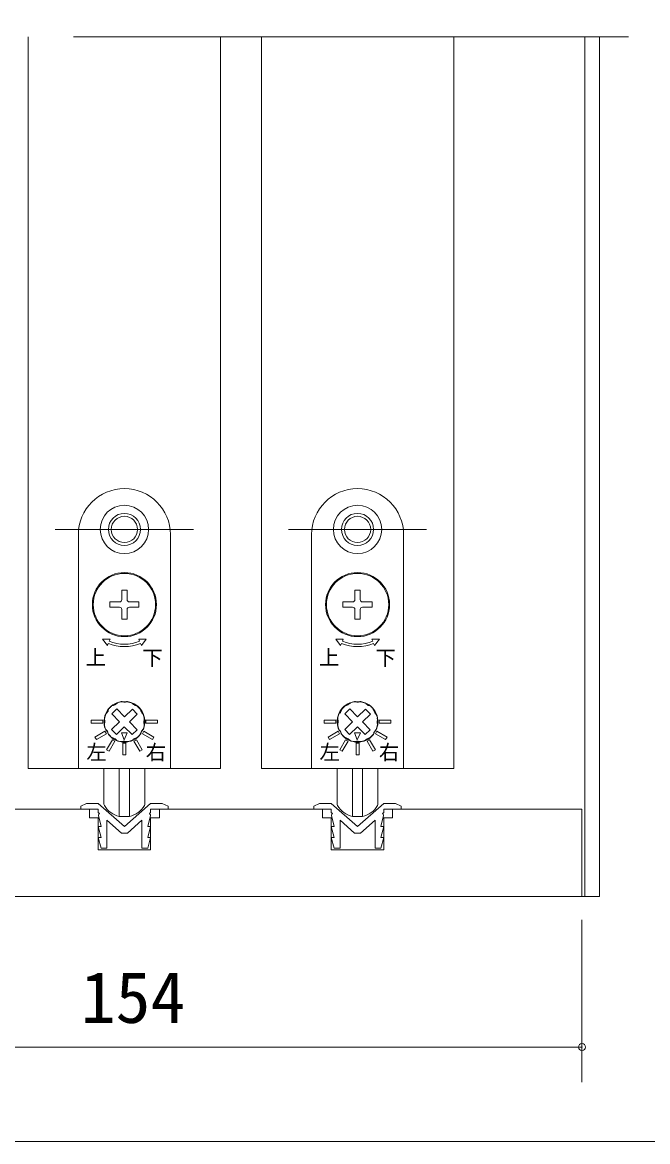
# Model space of a CAD drawing. Units: millimetres on the paper, enlarged 10 times, with parts at other scales. Extents: x -2000 to 2000, y -1385 to 1385.
# Drawn here: x -376 to -18, y -68 to 573 of the extents above; entities that cross this region are included whole.
import ezdxf
from ezdxf.enums import TextEntityAlignment as Align

# ---------------------------------------------------------------- set-up
doc = ezdxf.new("R2010")
doc.units = ezdxf.units.MM
doc.header["$LTSCALE"] = 10
doc.header["$PDMODE"] = 32
doc.header["$PDSIZE"] = 4
doc.linetypes.add('USER1', pattern=[19.05, 12.7, -6.35])
doc.linetypes.add('USER4', pattern=[50.8, 31.75, -6.35, 6.35, -6.35])
doc.layers.add('1-1_0', color=7, linetype='Continuous', lineweight=20)
doc.layers.add('2-0_18', color=7, linetype='Continuous', lineweight=18)
doc.styles.add('ＭＳ ゴシック', font='')
doc.styles.get('ＭＳ ゴシック').set_extended_font_data('MS Gothic')

msp = doc.modelspace()

# ---------------------------------------------------------------- linework, layer by layer
at = {"layer": '1-1_0'}
msp.add_lwpolyline([(380, -67.5), (-1950, -67.5), (-1950, 1335)], dxfattribs=at)
at = {"layer": '2-0_18', "linetype": 'USER4', "lineweight": 20}
msp.add_line((-29.21, 564.3), (-585.88, 564.3), dxfattribs=at)
at = {"layer": '2-0_18', "lineweight": 20}
for p, q in [((-372.54, 564.3), (-372.54, 145.97)), ((-262.54, 564.3), (-262.54, 145.97)), ((-239.21, 564.3), (-239.21, 145.97)), ((-129.21, 564.3), (-129.21, 145.97)), ((-54.21, 564.3), (-54.21, 72.64)), ((-45.88, 564.3), (-45.88, 72.64)), ((-372.54, 145.97), (-262.54, 145.97)), ((-239.21, 145.97), (-129.21, 145.97)), ((-337.54, 122.64), (-430.88, 122.64)), ((-332.54, 122.64), (-342.54, 122.64)), ((-332.54, 125.97), (-317.54, 112.64)), ((-332.54, 120.78), (-332.54, 122.64)), ((-317.54, 112.64), (-302.54, 125.97)), ((-302.54, 125.97), (-295.88, 125.97)), ((-292.54, 122.64), (-302.54, 122.64)), ((-302.54, 122.64), (-302.54, 120.78)), ((-297.54, 122.64), (-297.54, 117.64)), ((-204.21, 122.64), (-297.54, 122.64)), ((-295.88, 125.97), (-292.54, 124.3)), ((-292.54, 124.3), (-292.54, 122.64)), ((-199.21, 122.64), (-209.21, 122.64)), ((-199.21, 125.97), (-184.21, 112.64)), ((-199.21, 120.78), (-199.21, 122.64)), ((-184.21, 112.64), (-169.21, 125.97)), ((-169.21, 125.97), (-162.54, 125.97)), ((-159.21, 122.64), (-169.21, 122.64)), ((-169.21, 122.64), (-169.21, 120.78)), ((-164.21, 122.64), (-164.21, 117.64)), ((-55.88, 122.64), (-164.21, 122.64)), ((-162.54, 125.97), (-159.21, 124.3)), ((-159.21, 124.3), (-159.21, 122.64)), ((-55.88, 72.64), (-55.88, 122.64)), ((-54.21, 72.64), (-54.21, 122.64)), ((-331.81, 120.14), (-332.54, 120.78)), ((-332.54, 117.64), (-332.54, 99.3)), ((-330.88, 112.64), (-332.42, 119)), ((-332.17, 119.82), (-331.81, 120.14)), ((-319.25, 108.97), (-327.54, 116.34)), ((-307.54, 116.34), (-315.83, 108.97)), ((-307.54, 100.3), (-307.54, 116.34)), ((-302.66, 119), (-304.21, 112.64)), ((-297.54, 117.64), (-302.54, 117.64)), ((-302.54, 99.3), (-302.54, 117.64)), ((-198.48, 120.14), (-199.21, 120.78)), ((-199.21, 117.64), (-199.21, 99.3)), ((-197.54, 112.64), (-199.09, 119)), ((-198.84, 119.82), (-198.48, 120.14)), ((-185.92, 108.97), (-194.21, 116.34)), ((-174.21, 116.34), (-182.5, 108.97)), ((-174.21, 100.3), (-174.21, 116.34)), ((-169.33, 119), (-170.88, 112.64)), ((-164.21, 117.64), (-169.21, 117.64)), ((-169.21, 99.3), (-169.21, 117.64)), ((-332.54, 112.64), (-330.88, 112.64)), ((-330.88, 106.47), (-332.54, 112.64)), ((-315.83, 108.97), (-319.25, 108.97)), ((-199.21, 112.64), (-197.54, 112.64)), ((-197.54, 106.47), (-199.21, 112.64)), ((-182.5, 108.97), (-185.92, 108.97)), ((-332.54, 106.47), (-330.88, 106.47)), ((-330.88, 100.3), (-332.54, 106.47)), ((-304.21, 106.47), (-302.54, 106.47)), ((-302.54, 106.47), (-304.21, 100.3)), ((-199.21, 106.47), (-197.54, 106.47)), ((-197.54, 100.3), (-199.21, 106.47)), ((-170.88, 106.47), (-169.21, 106.47)), ((-169.21, 106.47), (-170.88, 100.3)), ((-302.54, 99.3), (-332.54, 99.3)), ((-304.21, 100.3), (-307.54, 100.3)), ((-169.21, 99.3), (-199.21, 99.3)), ((-170.88, 100.3), (-174.21, 100.3)), ((-45.88, 72.64), (-569.21, 72.64)), ((-569.21, 72.64), (-55.88, 72.64)), ((-569.21, 72.64), (-54.21, 72.64)), ((-554.21, 72.64), (-122.54, 72.64))]:
    msp.add_line(p, q, dxfattribs=at)
at = {"layer": '2-0_18', "color": 2, "linetype": 'USER1'}
for p, q in [((-357.04, 282.64), (-278.04, 282.64)), ((-223.71, 282.64), (-144.71, 282.64))]:
    msp.add_line(p, q, dxfattribs=at)
at = {"layer": '2-0_18'}
for p, q in [((-343.88, 279.64), (-343.88, 145.97)), ((-291.21, 145.97), (-291.21, 279.64)), ((-210.54, 279.64), (-210.54, 145.97)), ((-157.88, 145.97), (-157.88, 279.64)), ((-316.04, 247.97), (-319.04, 247.97)), ((-319.04, 242.47), (-319.04, 247.97)), ((-316.04, 242.47), (-316.04, 247.97)), ((-182.71, 247.97), (-185.71, 247.97)), ((-185.71, 242.47), (-185.71, 247.97)), ((-182.71, 242.47), (-182.71, 247.97)), ((-320.38, 238.14), (-325.88, 238.14)), ((-309.21, 241.14), (-314.71, 241.14)), ((-309.21, 238.14), (-314.71, 238.14)), ((-309.21, 241.14), (-309.21, 238.14)), ((-187.04, 238.14), (-192.54, 238.14)), ((-175.88, 241.14), (-181.38, 241.14)), ((-175.88, 238.14), (-181.38, 238.14)), ((-175.88, 241.14), (-175.88, 238.14)), ((-319.04, 231.3), (-319.04, 236.8)), ((-316.04, 231.3), (-319.04, 231.3)), ((-316.04, 231.3), (-316.04, 236.8)), ((-185.71, 231.3), (-185.71, 236.8)), ((-182.71, 231.3), (-185.71, 231.3)), ((-182.71, 231.3), (-182.71, 236.8)), ((-317.51, 175.46), (-312.98, 179.89)), ((-184.18, 175.46), (-179.64, 179.89)), ((-320.37, 172.67), (-324.79, 177.2)), ((-187.04, 172.67), (-191.46, 177.2)), ((-324.9, 168.25), (-320.37, 172.67)), ((-322.11, 165.38), (-324.9, 168.25)), ((-322.11, 165.38), (-317.58, 169.81)), ((-313.15, 165.27), (-317.58, 169.81)), ((-310.29, 168.07), (-313.15, 165.27)), ((-191.57, 168.25), (-187.04, 172.67)), ((-188.78, 165.38), (-191.57, 168.25)), ((-188.78, 165.38), (-184.24, 169.81)), ((-179.82, 165.27), (-184.24, 169.81)), ((-176.96, 168.07), (-179.82, 165.27)), ((-343.88, 145.97), (-291.21, 145.97)), ((-329.21, 125.53), (-329.21, 145.97)), ((-320.46, 145.97), (-320.46, 118.46)), ((-314.63, 145.97), (-314.63, 118.46)), ((-305.88, 145.97), (-305.88, 125.53)), ((-210.54, 145.97), (-157.88, 145.97)), ((-195.88, 125.53), (-195.88, 145.97)), ((-187.13, 145.97), (-187.13, 118.46)), ((-181.29, 145.97), (-181.29, 118.46)), ((-172.54, 145.97), (-172.54, 125.53)), ((-320.46, 118.46), (-314.63, 118.46)), ((-187.13, 118.46), (-181.29, 118.46))]:
    msp.add_line(p, q, dxfattribs=at)
at = {"layer": '2-0_18', "color": 4, "lineweight": 9}
for p, q in [((-55.88, -33.42), (-55.88, 59.3)), ((-569.21, -13.42), (-55.88, -13.42))]:
    msp.add_line(p, q, dxfattribs=at)
at = {"layer": '2-0_18'}
for points in [[(-320.38, 241.14), (-325.88, 241.14), (-325.88, 238.14)], [(-187.04, 241.14), (-192.54, 241.14), (-192.54, 238.14)], [(-326.22, 218.69), (-325.71, 219.93), (-330.04, 219.93), (-327.24, 216.23), (-326.73, 217.46)], [(-308.36, 217.46), (-307.85, 216.23), (-305.05, 219.93), (-309.38, 219.93), (-308.87, 218.69)], [(-192.88, 218.69), (-192.37, 219.93), (-196.7, 219.93), (-193.9, 216.23), (-193.39, 217.46)], [(-175.03, 217.46), (-174.52, 216.23), (-171.72, 219.93), (-176.05, 219.93), (-175.54, 218.69)], [(-317.51, 175.46), (-321.93, 180), (-324.79, 177.2)], [(-310.29, 168.07), (-314.71, 172.6), (-310.18, 177.02), (-312.98, 179.89)], [(-184.18, 175.46), (-188.6, 180), (-191.46, 177.2)], [(-176.96, 168.07), (-181.38, 172.6), (-176.85, 177.02), (-179.64, 179.89)]]:
    msp.add_lwpolyline(points, dxfattribs=at)
for points in [[(-336.54, 171.8), (-329.88, 171.8), (-329.88, 173.47), (-336.54, 173.47)], [(-298.54, 173.47), (-305.21, 173.47), (-305.21, 171.8), (-298.54, 171.8)], [(-203.21, 171.8), (-196.54, 171.8), (-196.54, 173.47), (-203.21, 173.47)], [(-165.21, 173.47), (-171.88, 173.47), (-171.88, 171.8), (-165.21, 171.8)], [(-333.58, 162.41), (-327.81, 165.75), (-328.64, 167.19), (-334.41, 163.86)], [(-300.67, 163.86), (-306.45, 167.19), (-307.28, 165.75), (-301.51, 162.41)], [(-200.25, 162.41), (-194.47, 165.75), (-195.31, 167.19), (-201.08, 163.86)], [(-167.34, 163.86), (-173.11, 167.19), (-173.95, 165.75), (-168.17, 162.41)], [(-326.32, 155.76), (-322.99, 161.54), (-324.43, 162.37), (-327.76, 156.6)], [(-317.67, 162.3), (-315.95, 166.28), (-319.29, 166.32)], [(-316.71, 160.3), (-318.38, 160.3), (-318.38, 153.64), (-316.71, 153.64)], [(-307.32, 156.6), (-310.65, 162.37), (-312.1, 161.54), (-308.76, 155.76)], [(-192.99, 155.76), (-189.65, 161.54), (-191.1, 162.37), (-194.43, 156.6)], [(-184.34, 162.3), (-182.62, 166.28), (-185.95, 166.32)], [(-183.38, 160.3), (-185.04, 160.3), (-185.04, 153.64), (-183.38, 153.64)], [(-173.99, 156.6), (-177.32, 162.37), (-178.76, 161.54), (-175.43, 155.76)]]:
    msp.add_lwpolyline(points, close=True, dxfattribs=at)
at = {"layer": '2-0_18', "lineweight": 20}
for points in [[(-342.54, 122.64), (-342.54, 124.3), (-339.21, 125.97), (-332.54, 125.97)], [(-337.54, 122.64), (-337.54, 117.64), (-332.54, 117.64)], [(-209.21, 122.64), (-209.21, 124.3), (-205.88, 125.97), (-199.21, 125.97)], [(-204.21, 122.64), (-204.21, 117.64), (-199.21, 117.64)], [(-327.54, 116.34), (-327.54, 100.3), (-330.88, 100.3)], [(-302.54, 120.78), (-303.27, 120.14), (-302.92, 119.82)], [(-194.21, 116.34), (-194.21, 100.3), (-197.54, 100.3)], [(-169.21, 120.78), (-169.94, 120.14), (-169.58, 119.82)], [(-304.21, 112.64), (-302.54, 112.64), (-304.21, 106.47)], [(-170.88, 112.64), (-169.21, 112.64), (-170.88, 106.47)]]:
    msp.add_lwpolyline(points, dxfattribs=at)
at = {"layer": '2-0_18'}
for centre, radius in [((-317.54, 282.64), 13.83), ((-184.21, 282.64), 13.83), ((-317.54, 282.64), 9.17), ((-317.54, 282.64), 7.5), ((-184.21, 282.64), 9.17), ((-184.21, 282.64), 7.5), ((-317.54, 239.64), 18.33), ((-317.54, 239.64), 17.83), ((-184.21, 239.64), 18.33), ((-184.21, 239.64), 17.83)]:
    msp.add_circle(centre, radius, dxfattribs=at)
for centre, radius, start, end in [((-317.54, 279.64), 26.33, 0, 180), ((-184.21, 279.64), 26.33, 0, 180), ((-320.38, 242.47), 1.33, 270, 360), ((-320.38, 236.8), 1.33, 360, 90), ((-314.71, 242.47), 1.33, 180, 270), ((-314.71, 236.8), 1.33, 90, 180), ((-187.04, 242.47), 1.33, 270, 360), ((-187.04, 236.8), 1.33, 360, 90), ((-181.38, 242.47), 1.33, 180, 270), ((-181.38, 236.8), 1.33, 90, 180), ((-317.54, 239.64), 22.67, 247.5, 292.5), ((-184.21, 239.64), 22.67, 247.5, 292.5), ((-317.54, 239.64), 24, 247.5, 292.5), ((-184.21, 239.64), 24, 247.5, 292.5), ((-317.54, 172.64), 11.67, 98.90298, 201.09702), ((-323.63, 178.08), 3.33, 138.17431, 168.71996), ((-317.54, 172.64), 11.5, 130.42431, 138.17431), ((-322.84, 178.85), 3.33, 99.87866, 130.42431), ((-317.54, 172.64), 11.17, 116.90028, 121.69834), ((-320.09, 180.39), 3.33, 108.17431, 138.71996), ((-317.54, 172.64), 11.5, 100.42431, 108.17431), ((-319.02, 180.67), 3.33, 69.87866, 100.42431), ((-318.99, 181.86), 2.33, 72.61143, 98.90298), ((-317.54, 186.47), 2.5, 252.61143, 287.38857), ((-317.54, 172.64), 11.17, 86.90028, 91.69834), ((-315.87, 180.63), 3.33, 78.17431, 108.71996), ((-316.1, 181.86), 2.33, 81.09702, 107.38857), ((-317.54, 172.64), 11.67, 338.90298, 81.09702), ((-317.54, 172.64), 11.5, 70.42431, 78.17431), ((-314.81, 180.33), 3.33, 39.87866, 70.42431), ((-317.54, 172.64), 11.17, 56.90028, 61.69834), ((-312.1, 178.72), 3.33, 48.17431, 78.71996), ((-317.54, 172.64), 11.5, 40.42431, 48.17431), ((-311.33, 177.93), 3.33, 9.87866, 40.42431), ((-184.21, 172.64), 11.67, 98.90298, 201.09702), ((-190.3, 178.08), 3.33, 138.17431, 168.71996), ((-184.21, 172.64), 11.5, 130.42431, 138.17431), ((-189.51, 178.85), 3.33, 99.87866, 130.42431), ((-184.21, 172.64), 11.17, 116.90028, 121.69834), ((-186.76, 180.39), 3.33, 108.17431, 138.71996), ((-184.21, 172.64), 11.5, 100.42431, 108.17431), ((-185.69, 180.67), 3.33, 69.87866, 100.42431), ((-185.65, 181.86), 2.33, 72.61143, 98.90298), ((-184.21, 186.47), 2.5, 252.61143, 287.38857), ((-184.21, 172.64), 11.17, 86.90028, 91.69834), ((-182.54, 180.63), 3.33, 78.17431, 108.71996), ((-182.77, 181.86), 2.33, 81.09702, 107.38857), ((-184.21, 172.64), 11.67, 338.90298, 81.09702), ((-184.21, 172.64), 11.5, 70.42431, 78.17431), ((-181.47, 180.33), 3.33, 39.87866, 70.42431), ((-184.21, 172.64), 11.17, 56.90028, 61.69834), ((-178.76, 178.72), 3.33, 48.17431, 78.71996), ((-184.21, 172.64), 11.5, 40.42431, 48.17431), ((-177.99, 177.93), 3.33, 9.87866, 40.42431), ((-325.54, 174.31), 3.33, 168.17431, 198.71996), ((-317.54, 172.64), 11.5, 160.42431, 168.17431), ((-317.54, 172.64), 11.17, 176.90028, 181.69834), ((-325.24, 175.37), 3.33, 129.87866, 160.42431), ((-317.54, 172.64), 11.17, 146.90028, 151.69834), ((-317.54, 172.64), 11.17, 26.90028, 31.69834), ((-309.78, 175.18), 3.33, 18.17431, 48.71996), ((-317.54, 172.64), 11.5, 10.42431, 18.17431), ((-317.54, 172.64), 11.17, 356.90028, 1.69834), ((-309.51, 174.11), 3.33, 339.87866, 10.42431), ((-192.2, 174.31), 3.33, 168.17431, 198.71996), ((-184.21, 172.64), 11.5, 160.42431, 168.17431), ((-184.21, 172.64), 11.17, 176.90028, 181.69834), ((-191.9, 175.37), 3.33, 129.87866, 160.42431), ((-184.21, 172.64), 11.17, 146.90028, 151.69834), ((-184.21, 172.64), 11.17, 26.90028, 31.69834), ((-176.45, 175.18), 3.33, 18.17431, 48.71996), ((-184.21, 172.64), 11.5, 10.42431, 18.17431), ((-184.21, 172.64), 11.17, 356.90028, 1.69834), ((-176.18, 174.11), 3.33, 339.87866, 10.42431), ((-325.58, 171.16), 3.33, 159.87866, 190.42431), ((-317.54, 172.64), 11.5, 190.42431, 198.17431), ((-325.3, 170.09), 3.33, 198.17431, 228.71996), ((-326.25, 169.28), 2.33, 201.09702, 227.38857), ((-329.52, 165.72), 2.5, 12.61143, 47.38857), ((-317.54, 172.64), 11.17, 206.90028, 211.69834), ((-323.76, 167.34), 3.33, 189.87866, 220.42431), ((-311.46, 167.19), 3.33, 318.17431, 348.71996), ((-317.54, 172.64), 11.17, 326.90028, 331.69834), ((-305.56, 165.72), 2.5, 132.61143, 167.38857), ((-309.85, 169.9), 3.33, 309.87866, 340.42431), ((-308.84, 169.28), 2.33, 312.61143, 338.90298), ((-317.54, 172.64), 11.5, 340.42431, 348.17431), ((-309.55, 170.96), 3.33, 348.17431, 18.71996), ((-192.24, 171.16), 3.33, 159.87866, 190.42431), ((-184.21, 172.64), 11.5, 190.42431, 198.17431), ((-191.97, 170.09), 3.33, 198.17431, 228.71996), ((-192.92, 169.28), 2.33, 201.09702, 227.38857), ((-196.19, 165.72), 2.5, 12.61143, 47.38857), ((-184.21, 172.64), 11.17, 206.90028, 211.69834), ((-190.43, 167.34), 3.33, 189.87866, 220.42431), ((-178.12, 167.19), 3.33, 318.17431, 348.71996), ((-184.21, 172.64), 11.17, 326.90028, 331.69834), ((-172.23, 165.72), 2.5, 132.61143, 167.38857), ((-176.52, 169.9), 3.33, 309.87866, 340.42431), ((-175.5, 169.28), 2.33, 312.61143, 338.90298), ((-184.21, 172.64), 11.5, 340.42431, 348.17431), ((-176.22, 170.96), 3.33, 348.17431, 18.71996), ((-324.81, 166.77), 2.33, 192.61143, 218.90298), ((-317.54, 172.64), 11.67, 218.90298, 321.09702), ((-317.54, 172.64), 11.5, 220.42431, 228.17431), ((-322.99, 166.55), 3.33, 228.17431, 258.71996), ((-317.54, 172.64), 11.17, 236.90028, 241.69834), ((-320.28, 164.94), 3.33, 219.87866, 250.42431), ((-317.54, 172.64), 11.5, 250.42431, 258.17431), ((-319.22, 164.64), 3.33, 258.17431, 288.71996), ((-317.54, 172.64), 11.17, 266.90028, 271.69834), ((-316.07, 164.6), 3.33, 249.87866, 280.42431), ((-317.54, 172.64), 11.5, 280.42431, 288.17431), ((-315, 164.88), 3.33, 288.17431, 318.71996), ((-317.54, 172.64), 11.17, 296.90028, 301.69834), ((-312.25, 166.42), 3.33, 279.87866, 310.42431), ((-317.54, 172.64), 11.5, 310.42431, 318.17431), ((-310.28, 166.77), 2.33, 321.09702, 347.38857), ((-191.47, 166.77), 2.33, 192.61143, 218.90298), ((-184.21, 172.64), 11.67, 218.90298, 321.09702), ((-184.21, 172.64), 11.5, 220.42431, 228.17431), ((-189.66, 166.55), 3.33, 228.17431, 258.71996), ((-184.21, 172.64), 11.17, 236.90028, 241.69834), ((-186.95, 164.94), 3.33, 219.87866, 250.42431), ((-184.21, 172.64), 11.5, 250.42431, 258.17431), ((-185.88, 164.64), 3.33, 258.17431, 288.71996), ((-184.21, 172.64), 11.17, 266.90028, 271.69834), ((-182.73, 164.6), 3.33, 249.87866, 280.42431), ((-184.21, 172.64), 11.5, 280.42431, 288.17431), ((-181.66, 164.88), 3.33, 288.17431, 318.71996), ((-184.21, 172.64), 11.17, 296.90028, 301.69834), ((-178.91, 166.42), 3.33, 279.87866, 310.42431), ((-184.21, 172.64), 11.5, 310.42431, 318.17431), ((-176.95, 166.77), 2.33, 321.09702, 347.38857), ((-327.54, 125.53), 1.67, 180, 210.56067), ((-317.5, 131.46), 13.33, 210.56067, 257.16143), ((-317.59, 131.46), 13.33, 282.83857, 329.43933), ((-307.54, 125.53), 1.67, 329.43933, 360), ((-194.21, 125.53), 1.67, 180, 210.56067), ((-184.16, 131.46), 13.33, 210.56067, 257.16143), ((-184.26, 131.46), 13.33, 282.83857, 329.43933), ((-174.21, 125.53), 1.67, 329.43933, 360)]:
    msp.add_arc(centre, radius, start, end, dxfattribs=at)
at = {"layer": '2-0_18', "lineweight": 20}
for centre, start, end in [((-331.61, 119.2), 131.63354, 193.67131), ((-303.47, 119.2), 346.32869, 48.36646), ((-198.28, 119.2), 131.63354, 193.67131), ((-170.14, 119.2), 346.32869, 48.36646)]:
    msp.add_arc(centre, 0.833, start, end, dxfattribs=at)
at = {"layer": '2-0_18', "color": 4}
msp.add_point((-55.88, -13.42), dxfattribs=at)

# ---------------------------------------------------------------- texts
at = {"layer": '2-0_18', "style": 'ＭＳ ゴシック'}
for s, height, p in [('上', 8.55, (-339.62, 202.58)), ('下', 8.55, (-307.3, 202.32)), ('上', 8.55, (-206.29, 202.58)), ('下', 8.55, (-173.97, 202.32)), ('左', 8.55, (-339.31, 148.4)), ('右', 8.55, (-305.33, 148.32)), ('左', 8.55, (-205.98, 148.4)), ('右', 8.55, (-172, 148.32)), ('154', 29.33, (-342.54, -8.42))]:
    msp.add_text(s, height=height, dxfattribs=at).set_placement(p, align=Align.BOTTOM_LEFT)

doc.saveas('drawing.dxf')
